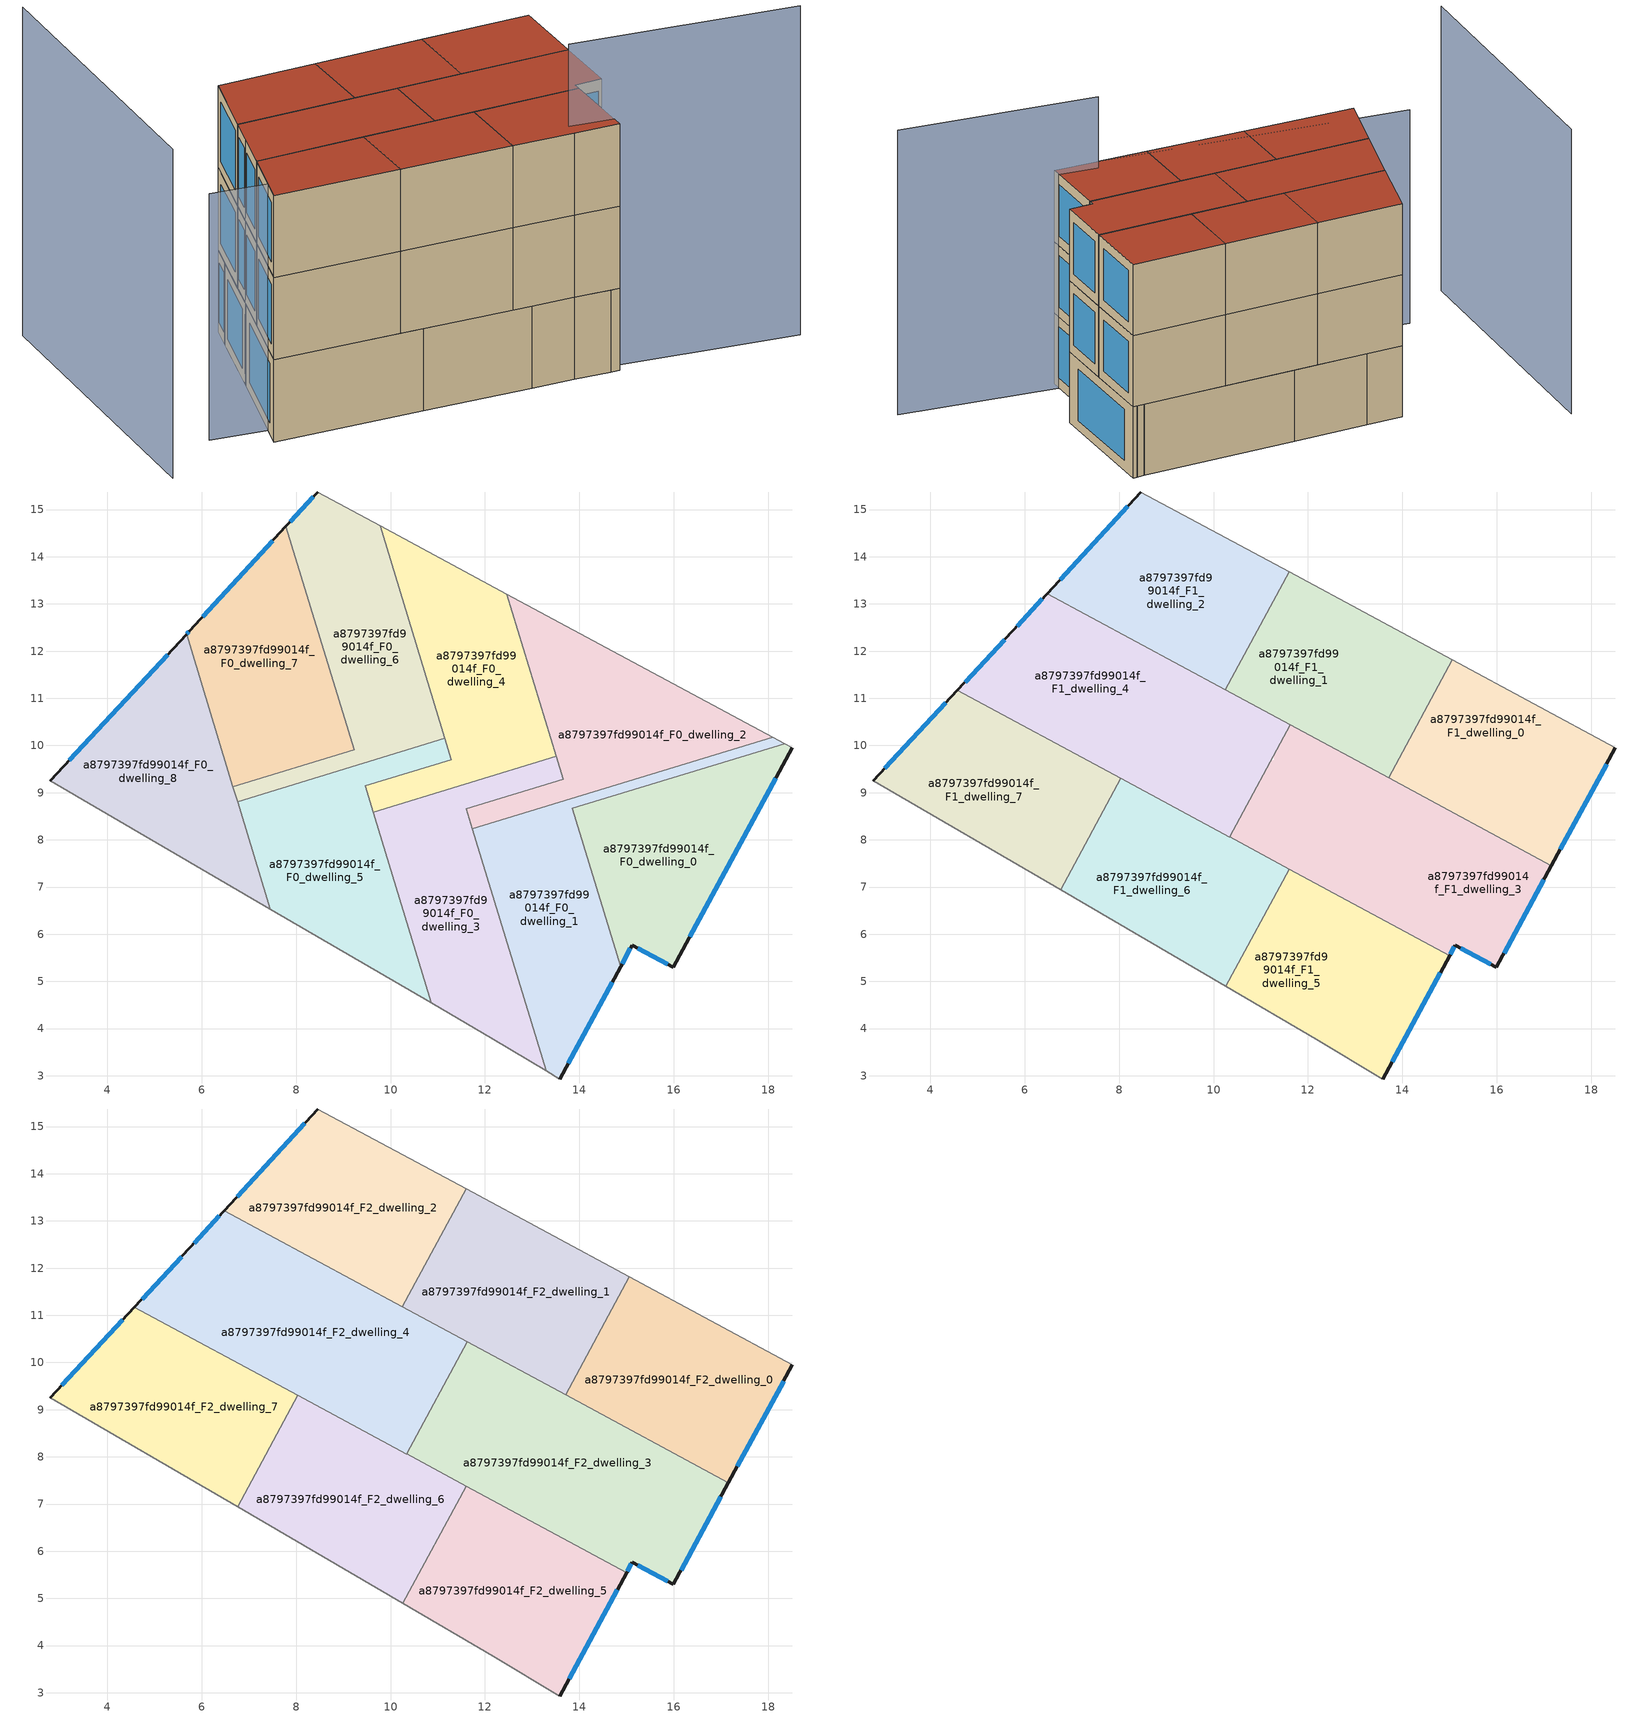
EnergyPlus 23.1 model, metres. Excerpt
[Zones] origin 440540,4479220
a8797397fd99014f_F0_dwelling_0
 floor ground (EU_floor_Construction): 18.52,9.95 16,5.3 15.12,5.76 14.88,5.31 13.85,8.67 18.35,10.04 z0
 wall outside (EU_wall_Construction): 14.88,5.31 15.12,5.76 16,5.3 18.52,9.95 z0:3
 wall to a8797397fd99014f_F0_dwelling_1 (EU_wall_Construction): 18.35,10.04 13.85,8.67 14.88,5.31 z0:3
 wall adiabatic (EU_wall_Construction): 18.52,9.95 18.35,10.04 z0:3
 window (EU_Window_Construction): 16.35,5.94 18.17,9.31 / 15.24,5.7 15.87,5.36 / 14.91,5.37 15.08,5.7 z0.42:2.58
a8797397fd99014f_F0_dwelling_1
 floor ground (EU_floor_Construction): 18.35,10.04 13.85,8.67 14.88,5.31 13.59,2.93 13.3,3.1 11.73,8.24 18.1,10.18 z0
 wall outside (EU_wall_Construction): 13.59,2.93 14.88,5.31 z0:3
 wall adiabatic (EU_wall_Construction): 13.3,3.1 13.59,2.93 / 18.35,10.04 18.1,10.18 z0:3
 wall to a8797397fd99014f_F0_dwelling_2 (EU_wall_Construction): 18.1,10.18 11.73,8.24 z0:3
 wall to a8797397fd99014f_F0_dwelling_3 (EU_wall_Construction): 11.73,8.24 13.3,3.1 z0:3
 window (EU_Window_Construction): 13.76,3.26 14.7,4.98 z0.42:2.58
a8797397fd99014f_F0_dwelling_2
 floor ground (EU_floor_Construction): 18.1,10.18 11.73,8.24 11.61,8.66 13.66,9.28 12.47,13.21 z0
 wall to a8797397fd99014f_F0_dwelling_3 (EU_wall_Construction): 13.52,9.77 13.66,9.28 11.61,8.66 11.73,8.24 z0:3
 wall adiabatic (EU_wall_Construction): 18.1,10.18 12.47,13.21 z0:3
 wall to a8797397fd99014f_F0_dwelling_4 (EU_wall_Construction): 12.47,13.21 13.51,9.77 z0:3
a8797397fd99014f_F0_dwelling_3
 floor ground (EU_floor_Construction): 13.52,9.77 13.66,9.28 11.61,8.66 13.3,3.1 12.18,3.78 10.86,4.54 9.63,8.59 z0
 wall adiabatic (EU_wall_Construction): 10.86,4.54 12.18,3.78 13.3,3.1 z0:3
 wall to a8797397fd99014f_F0_dwelling_4 (EU_wall_Construction): 13.52,9.77 9.63,8.59 z0:3
 wall to a8797397fd99014f_F0_dwelling_5 (EU_wall_Construction): 9.63,8.59 10.86,4.54 z0:3
a8797397fd99014f_F0_dwelling_4
 floor ground (EU_floor_Construction): 12.47,13.21 13.52,9.77 9.63,8.59 9.46,9.14 11.29,9.7 9.78,14.66 z0
 wall to a8797397fd99014f_F0_dwelling_5 (EU_wall_Construction): 11.15,10.15 11.29,9.7 9.46,9.14 9.63,8.59 z0:3
 wall adiabatic (EU_wall_Construction): 12.47,13.21 9.78,14.66 z0:3
 wall to a8797397fd99014f_F0_dwelling_6 (EU_wall_Construction): 9.78,14.66 11.15,10.15 z0:3
a8797397fd99014f_F0_dwelling_5
 floor ground (EU_floor_Construction): 11.15,10.15 11.29,9.7 9.46,9.14 10.86,4.54 7.45,6.53 6.76,8.81 z0
 wall adiabatic (EU_wall_Construction): 7.45,6.53 10.86,4.54 z0:3
 wall to a8797397fd99014f_F0_dwelling_6 (EU_wall_Construction): 11.15,10.15 6.76,8.81 z0:3
 wall to a8797397fd99014f_F0_dwelling_8 (EU_wall_Construction): 6.76,8.81 7.45,6.53 z0:3
a8797397fd99014f_F0_dwelling_6
 floor ground (EU_floor_Construction): 9.78,14.66 11.15,10.15 6.76,8.81 6.66,9.13 9.23,9.91 7.78,14.64 8.45,15.37 z0
 wall outside (EU_wall_Construction): 8.45,15.37 7.78,14.64 z0:3
 wall to a8797397fd99014f_F0_dwelling_7 (EU_wall_Construction): 7.78,14.64 9.23,9.91 6.66,9.13 z0:3
 wall adiabatic (EU_wall_Construction): 9.78,14.66 8.45,15.37 z0:3
 wall to a8797397fd99014f_F0_dwelling_8 (EU_wall_Construction): 6.66,9.13 6.76,8.81 z0:3
 window (EU_Window_Construction): 8.36,15.27 7.88,14.75 z0.42:2.58
a8797397fd99014f_F0_dwelling_7
 floor ground (EU_floor_Construction): 7.78,14.64 9.23,9.91 6.66,9.13 5.67,12.36 5.73,12.42 z0
 wall outside (EU_wall_Construction): 7.78,14.64 5.73,12.42 5.67,12.36 z0:3
 wall to a8797397fd99014f_F0_dwelling_8 (EU_wall_Construction): 5.67,12.36 6.66,9.13 z0:3
 window (EU_Window_Construction): 7.5,14.34 6.02,12.73 / 5.73,12.41 5.68,12.36 z0.42:2.58
a8797397fd99014f_F0_dwelling_8
 floor ground (EU_floor_Construction): 5.67,12.36 7.45,6.53 2.78,9.26 z0
 wall outside (EU_wall_Construction): 5.67,12.36 2.78,9.26 z0:3
 wall adiabatic (EU_wall_Construction): 2.78,9.26 7.45,6.53 z0:3
 window (EU_Window_Construction): 5.27,11.92 3.18,9.69 z0.42:2.58
a8797397fd99014f_F1_dwelling_0
 floor to a8797397fd99014f_F0_dwelling_2 (EU_floor_Construction): 18.1,10.18 14.27,9.01 13.71,9.31 15.06,11.81 z3
 floor to a8797397fd99014f_F0_dwelling_0 (EU_floor_Construction): 18.52,9.95 17.16,7.45 14.52,8.87 18.35,10.04 z3
 floor to a8797397fd99014f_F0_dwelling_1 (EU_floor_Construction): 18.35,10.04 14.52,8.87 14.27,9.01 18.1,10.18 z3
 wall outside (EU_wall_Construction): 17.16,7.45 18.52,9.95 z3:6
 wall to a8797397fd99014f_F1_dwelling_1 (EU_wall_Construction): 15.06,11.81 13.71,9.31 z3:6
 wall adiabatic (EU_wall_Construction): 18.52,9.95 15.06,11.81 z3:6
 wall to a8797397fd99014f_F1_dwelling_3 (EU_wall_Construction): 13.71,9.31 17.16,7.45 z3:6
 window (EU_Window_Construction): 17.35,7.8 18.33,9.6 z3.42:5.58
a8797397fd99014f_F1_dwelling_1
 floor to a8797397fd99014f_F0_dwelling_4 (EU_floor_Construction): 12.47,13.21 13.52,9.77 13.09,9.64 10.95,10.8 10.63,11.87 11.6,13.68 z3
 floor to a8797397fd99014f_F0_dwelling_6 (EU_floor_Construction): 10.63,11.87 10.95,10.8 10.25,11.18 z3
 floor to a8797397fd99014f_F0_dwelling_2 (EU_floor_Construction): 15.06,11.81 13.71,9.31 13.65,9.35 12.47,13.21 z3
 floor to a8797397fd99014f_F0_dwelling_3 (EU_floor_Construction): 13.52,9.77 13.65,9.35 13.09,9.64 z3
 wall to a8797397fd99014f_F1_dwelling_2 (EU_wall_Construction): 11.6,13.68 10.25,11.18 z3:6
 wall adiabatic (EU_wall_Construction): 15.06,11.81 11.6,13.68 z3:6
 wall to a8797397fd99014f_F1_dwelling_4 (EU_wall_Construction): 10.25,11.18 11.62,10.44 z3:6
 wall to a8797397fd99014f_F1_dwelling_3 (EU_wall_Construction): 11.62,10.44 13.71,9.31 z3:6
a8797397fd99014f_F1_dwelling_2
 floor to a8797397fd99014f_F0_dwelling_6 (EU_floor_Construction): 9.78,14.66 10.63,11.87 10.25,11.18 8.56,12.09 7.78,14.64 8.45,15.37 z3
 floor to a8797397fd99014f_F0_dwelling_4 (EU_floor_Construction): 11.6,13.68 10.63,11.87 9.78,14.66 z3
 floor to a8797397fd99014f_F0_dwelling_7 (EU_floor_Construction): 7.78,14.64 8.56,12.09 6.47,13.22 z3
 wall outside (EU_wall_Construction): 8.45,15.37 6.47,13.22 z3:6
 wall adiabatic (EU_wall_Construction): 11.6,13.68 8.45,15.37 z3:6
 wall to a8797397fd99014f_F1_dwelling_4 (EU_wall_Construction): 6.47,13.22 10.25,11.18 z3:6
 window (EU_Window_Construction): 8.18,15.07 6.75,13.52 z3.42:5.58
a8797397fd99014f_F1_dwelling_3
 floor to a8797397fd99014f_F0_dwelling_0 (EU_floor_Construction): 17.16,7.45 16,5.3 15.12,5.76 15,5.54 14.77,5.67 13.85,8.67 14.52,8.87 z3
 floor to a8797397fd99014f_F0_dwelling_1 (EU_floor_Construction): 14.52,8.87 13.85,8.67 14.77,5.67 12.07,7.12 11.73,8.24 14.27,9.01 z3
 floor to a8797397fd99014f_F0_dwelling_3 (EU_floor_Construction): 13.65,9.35 13.66,9.28 11.61,8.66 12.07,7.12 10.34,8.06 10.82,8.95 13.09,9.64 z3
 floor to a8797397fd99014f_F0_dwelling_4 (EU_floor_Construction): 13.09,9.64 10.82,8.95 11.21,9.68 11.29,9.7 11.26,9.78 11.62,10.44 z3
 floor to a8797397fd99014f_F0_dwelling_2 (EU_floor_Construction): 14.27,9.01 11.73,8.24 11.61,8.66 13.66,9.28 13.65,9.35 z3
 wall outside (EU_wall_Construction): 15,5.54 15.12,5.76 16,5.3 17.16,7.45 z3:6
 wall to a8797397fd99014f_F1_dwelling_4 (EU_wall_Construction): 11.62,10.44 10.34,8.06 z3:6
 wall to a8797397fd99014f_F1_dwelling_5 (EU_wall_Construction): 11.6,7.38 15,5.54 z3:6
 wall to a8797397fd99014f_F1_dwelling_6 (EU_wall_Construction): 10.34,8.06 11.6,7.38 z3:6
 window (EU_Window_Construction): 15.02,5.57 15.1,5.73 / 16.16,5.6 17,7.15 / 15.24,5.7 15.87,5.36 z3.42:5.58
a8797397fd99014f_F1_dwelling_4
 floor to a8797397fd99014f_F0_dwelling_7 (EU_floor_Construction): 8.56,12.09 9.23,9.91 7.75,9.46 6.32,10.23 5.68,12.35 5.73,12.42 6.47,13.22 z3
 floor to a8797397fd99014f_F0_dwelling_6 (EU_floor_Construction): 10.95,10.8 11.15,10.15 8.16,9.24 7.75,9.46 9.23,9.91 8.56,12.09 z3
 floor to a8797397fd99014f_F0_dwelling_8 (EU_floor_Construction): 5.68,12.35 6.32,10.23 4.57,11.17 z3
 floor to a8797397fd99014f_F0_dwelling_5 (EU_floor_Construction): 11.15,10.15 11.26,9.78 11.21,9.68 9.46,9.14 9.68,8.41 8.16,9.24 z3
 floor to a8797397fd99014f_F0_dwelling_3 (EU_floor_Construction): 10.82,8.95 10.34,8.06 9.68,8.41 9.63,8.59 z3
 floor to a8797397fd99014f_F0_dwelling_4 (EU_floor_Construction): 11.62,10.44 11.26,9.78 10.95,10.8 z3; 11.21,9.68 10.82,8.95 9.63,8.59 9.46,9.14 z3
 wall outside (EU_wall_Construction): 6.47,13.22 5.73,12.42 4.57,11.17 z3:6
 wall to a8797397fd99014f_F1_dwelling_7 (EU_wall_Construction): 4.57,11.17 8.03,9.3 z3:6
 wall to a8797397fd99014f_F1_dwelling_6 (EU_wall_Construction): 8.03,9.3 10.34,8.06 z3:6
 window (EU_Window_Construction): 5.57,12.25 4.73,11.34 / 6.37,13.11 5.84,12.53 z3.42:5.58
a8797397fd99014f_F1_dwelling_5
 floor to a8797397fd99014f_F0_dwelling_1 (EU_floor_Construction): 14.77,5.67 14.88,5.31 13.59,2.93 13.3,3.1 12.07,7.12 z3
 floor to a8797397fd99014f_F0_dwelling_0 (EU_floor_Construction): 15,5.54 14.88,5.31 14.77,5.67 z3
 floor to a8797397fd99014f_F0_dwelling_3 (EU_floor_Construction): 12.07,7.12 13.3,3.1 12.18,3.78 10.86,4.54 10.58,5.48 11.6,7.38 z3
 floor to a8797397fd99014f_F0_dwelling_5 (EU_floor_Construction): 10.58,5.48 10.86,4.54 10.26,4.89 z3
 wall outside (EU_wall_Construction): 13.59,2.93 15,5.54 z3:6
 wall adiabatic (EU_wall_Construction): 10.26,4.89 12.18,3.78 13.59,2.93 z3:6
 wall to a8797397fd99014f_F1_dwelling_6 (EU_wall_Construction): 11.6,7.38 10.26,4.89 z3:6
 window (EU_Window_Construction): 13.78,3.29 14.8,5.18 z3.42:5.58
a8797397fd99014f_F1_dwelling_6
 floor to a8797397fd99014f_F0_dwelling_3 (EU_floor_Construction): 11.6,7.38 10.58,5.48 9.68,8.41 z3
 floor to a8797397fd99014f_F0_dwelling_5 (EU_floor_Construction): 9.68,8.41 10.58,5.48 10.26,4.89 7.45,6.53 7.12,7.61 7.97,9.18 8.16,9.24 z3
 floor to a8797397fd99014f_F0_dwelling_8 (EU_floor_Construction): 7.12,7.61 7.45,6.53 6.76,6.94 z3
 floor to a8797397fd99014f_F0_dwelling_6 (EU_floor_Construction): 8.16,9.24 7.97,9.18 8.03,9.3 z3
 wall adiabatic (EU_wall_Construction): 6.76,6.94 10.26,4.89 z3:6
 wall to a8797397fd99014f_F1_dwelling_7 (EU_wall_Construction): 8.03,9.3 6.76,6.94 z3:6
a8797397fd99014f_F1_dwelling_7
 floor to a8797397fd99014f_F0_dwelling_5 (EU_floor_Construction): 7.97,9.18 7.12,7.61 6.76,8.81 z3
 floor to a8797397fd99014f_F0_dwelling_8 (EU_floor_Construction): 6.32,10.23 7.12,7.61 6.76,6.94 2.78,9.26 4.57,11.17 z3
 floor to a8797397fd99014f_F0_dwelling_7 (EU_floor_Construction): 7.75,9.46 6.66,9.13 6.32,10.23 z3
 floor to a8797397fd99014f_F0_dwelling_6 (EU_floor_Construction): 8.03,9.3 7.97,9.18 6.76,8.81 6.69,9.02 6.66,9.13 7.75,9.46 z3
 wall outside (EU_wall_Construction): 4.57,11.17 2.78,9.26 z3:6
 wall adiabatic (EU_wall_Construction): 2.78,9.26 6.76,6.94 z3:6
 window (EU_Window_Construction): 4.32,10.91 3.03,9.52 z3.42:5.58
a8797397fd99014f_F2_dwelling_0
 floor to a8797397fd99014f_F1_dwelling_0 (EU_floor_Construction): 18.52,9.95 17.16,7.45 13.71,9.31 15.06,11.81 z6
 wall outside (EU_wall_Construction): 17.16,7.45 18.52,9.95 z6:9
 wall to a8797397fd99014f_F2_dwelling_1 (EU_wall_Construction): 15.06,11.81 13.71,9.31 z6:9
 wall adiabatic (EU_wall_Construction): 18.52,9.95 15.06,11.81 z6:9
 wall to a8797397fd99014f_F2_dwelling_3 (EU_wall_Construction): 13.71,9.31 17.16,7.45 z6:9
 window (EU_Window_Construction): 17.35,7.8 18.33,9.6 z6.42:8.58
 roof outside (EU_roof_Construction): 17.16,7.45 18.52,9.95 15.06,11.81 13.71,9.31 z9
a8797397fd99014f_F2_dwelling_1
 floor to a8797397fd99014f_F1_dwelling_1 (EU_floor_Construction): 15.06,11.81 13.71,9.31 10.25,11.18 11.6,13.68 z6
 wall to a8797397fd99014f_F2_dwelling_2 (EU_wall_Construction): 11.6,13.68 10.25,11.18 z6:9
 wall adiabatic (EU_wall_Construction): 15.06,11.81 11.6,13.68 z6:9
 wall to a8797397fd99014f_F2_dwelling_4 (EU_wall_Construction): 10.25,11.18 11.62,10.44 z6:9
 wall to a8797397fd99014f_F2_dwelling_3 (EU_wall_Construction): 11.62,10.44 13.71,9.31 z6:9
 roof outside (EU_roof_Construction): 13.71,9.31 15.06,11.81 11.6,13.68 10.25,11.18 z9
a8797397fd99014f_F2_dwelling_2
 floor to a8797397fd99014f_F1_dwelling_2 (EU_floor_Construction): 11.6,13.68 10.25,11.18 6.47,13.22 8.45,15.37 z6
 wall outside (EU_wall_Construction): 8.45,15.37 6.47,13.22 z6:9
 wall adiabatic (EU_wall_Construction): 11.6,13.68 8.45,15.37 z6:9
 wall to a8797397fd99014f_F2_dwelling_4 (EU_wall_Construction): 6.47,13.22 10.25,11.18 z6:9
 window (EU_Window_Construction): 8.18,15.07 6.75,13.52 z6.42:8.58
 roof outside (EU_roof_Construction): 10.25,11.18 11.6,13.68 8.45,15.37 6.47,13.22 z9
a8797397fd99014f_F2_dwelling_3
 floor to a8797397fd99014f_F1_dwelling_3 (EU_floor_Construction): 17.16,7.45 16,5.3 15.12,5.76 15,5.54 10.34,8.06 11.62,10.44 z6
 wall outside (EU_wall_Construction): 15,5.54 15.12,5.76 16,5.3 17.16,7.45 z6:9
 wall to a8797397fd99014f_F2_dwelling_4 (EU_wall_Construction): 11.62,10.44 10.34,8.06 z6:9
 wall to a8797397fd99014f_F2_dwelling_5 (EU_wall_Construction): 11.6,7.38 15,5.54 z6:9
 wall to a8797397fd99014f_F2_dwelling_6 (EU_wall_Construction): 10.34,8.06 11.6,7.38 z6:9
 window (EU_Window_Construction): 15.02,5.57 15.1,5.73 / 16.16,5.6 17,7.15 / 15.24,5.7 15.87,5.36 z6.42:8.58
 roof outside (EU_roof_Construction): 16,5.3 17.16,7.45 11.62,10.44 10.34,8.06 15,5.54 15.12,5.76 z9
a8797397fd99014f_F2_dwelling_4
 floor to a8797397fd99014f_F1_dwelling_4 (EU_floor_Construction): 11.62,10.44 10.34,8.06 4.57,11.17 5.73,12.42 6.47,13.22 z6
 wall outside (EU_wall_Construction): 6.47,13.22 5.73,12.42 4.57,11.17 z6:9
 wall to a8797397fd99014f_F2_dwelling_7 (EU_wall_Construction): 4.57,11.17 8.03,9.3 z6:9
 wall to a8797397fd99014f_F2_dwelling_6 (EU_wall_Construction): 8.03,9.3 10.34,8.06 z6:9
 window (EU_Window_Construction): 5.57,12.25 4.73,11.34 / 6.37,13.11 5.84,12.53 z6.42:8.58
 roof outside (EU_roof_Construction): 10.34,8.06 11.62,10.44 6.47,13.22 5.73,12.42 4.57,11.17 z9
a8797397fd99014f_F2_dwelling_5
 floor to a8797397fd99014f_F1_dwelling_5 (EU_floor_Construction): 15,5.54 13.59,2.93 12.18,3.78 10.26,4.89 11.6,7.38 z6
 wall outside (EU_wall_Construction): 13.59,2.93 15,5.54 z6:9
 wall adiabatic (EU_wall_Construction): 10.26,4.89 12.18,3.78 13.59,2.93 z6:9
 wall to a8797397fd99014f_F2_dwelling_6 (EU_wall_Construction): 11.6,7.38 10.26,4.89 z6:9
 window (EU_Window_Construction): 13.78,3.29 14.8,5.18 z6.42:8.58
 roof outside (EU_roof_Construction): 13.59,2.93 15,5.54 11.6,7.38 10.26,4.89 12.18,3.78 z9
a8797397fd99014f_F2_dwelling_6
 floor to a8797397fd99014f_F1_dwelling_6 (EU_floor_Construction): 11.6,7.38 10.26,4.89 6.76,6.94 8.03,9.3 z6
 wall adiabatic (EU_wall_Construction): 6.76,6.94 10.26,4.89 z6:9
 wall to a8797397fd99014f_F2_dwelling_7 (EU_wall_Construction): 8.03,9.3 6.76,6.94 z6:9
 roof outside (EU_roof_Construction): 10.26,4.89 11.6,7.38 8.03,9.3 6.76,6.94 z9
a8797397fd99014f_F2_dwelling_7
 floor to a8797397fd99014f_F1_dwelling_7 (EU_floor_Construction): 8.03,9.3 6.76,6.94 2.78,9.26 4.57,11.17 z6
 wall outside (EU_wall_Construction): 4.57,11.17 2.78,9.26 z6:9
 wall adiabatic (EU_wall_Construction): 2.78,9.26 6.76,6.94 z6:9
 window (EU_Window_Construction): 4.32,10.91 3.03,9.52 z6.42:8.58
 roof outside (EU_roof_Construction): 6.76,6.94 8.03,9.3 4.57,11.17 2.78,9.26 z9
shading: 12.47,4.19 19.11,-0.43 / 4.61,20.49 -1.29,10.47 z0:12; 1.7,11.07 12.18,3.78 z0:9
[Building]
EU S2 Campaign: North Axis=0; Terrain=City; Solar Distribution=FullExterior
[Site:Location]
Madrid: Latitude=40.5; Longitude=-3.5; Time Zone=1; Elevation=609
[SizingPeriod:WeatherFileDays]
AnnualSizingPeriod: Begin Month=1; Begin Day of Month=1; End Month=12; End Day of Month=31; Day of Week for Start Day=Monday; Use Weather File Daylight Saving Period=No; Use Weather File Rain and Snow Indicators=No
[MATERIAL]
EU_InternalMass_Material: Roughness=MediumRough; Thickness=0.1; Conductivity=1; Density=1800; Specific Heat=900; Thermal Absorptance=0.9; Solar Absorptance=0.7; Visible Absorptance=0.7
[MATERIAL:NOMASS] Roughness=MediumRough; Thermal Absorptance=0.9; Solar Absorptance=0.7; Visible Absorptance=0.7
Name | Thermal Resistance
EU_wall_NoMass | 1.60022
EU_roof_NoMass | 1.57597
EU_floor_NoMass | 0.470652
[WINDOWMATERIAL:SIMPLEGLAZINGSYSTEM]
EU_Window_SimpleGlazing: UFactor=3.28802; Solar Heat Gain Coefficient=0.85; Visible Transmittance=0.85
[CONSTRUCTION]
EU_wall_Construction: EU_wall_NoMass
EU_roof_Construction: EU_roof_NoMass
EU_floor_Construction: EU_floor_NoMass
EU_InternalMass_Construction: EU_InternalMass_Material
EU_Window_Construction: EU_Window_SimpleGlazing
[ZONE] Type=1; Multiplier=1; Ceiling Height=autocalculate; Floor Area=autocalculate; Part of Total Floor Area=Yes
Name | Volume
a8797397fd99014f_F0_dwelling_0 | 33.4991
a8797397fd99014f_F1_dwelling_0; a8797397fd99014f_F2_dwelling_0 | 33.5046
a8797397fd99014f_F0_dwelling_1 | 33.5017
a8797397fd99014f_F1_dwelling_1; a8797397fd99014f_F2_dwelling_1 | 33.5061
a8797397fd99014f_F0_dwelling_2 | 33.5112
a8797397fd99014f_F1_dwelling_2; a8797397fd99014f_F2_dwelling_2 | 33.509
a8797397fd99014f_F0_dwelling_3 | 33.5127
a8797397fd99014f_F1_dwelling_3; a8797397fd99014f_F2_dwelling_3 | 50.2599
a8797397fd99014f_F0_dwelling_4 | 33.5131
a8797397fd99014f_F1_dwelling_4; a8797397fd99014f_F2_dwelling_4 | 50.2584
a8797397fd99014f_F0_dwelling_5 | 33.5098
a8797397fd99014f_F1_dwelling_5; a8797397fd99014f_F2_dwelling_5 | 33.5123
a8797397fd99014f_F0_dwelling_6 | 33.4999
a8797397fd99014f_F1_dwelling_6; a8797397fd99014f_F2_dwelling_6 | 33.5043
a8797397fd99014f_F0_dwelling_7 | 33.505
a8797397fd99014f_F1_dwelling_7; a8797397fd99014f_F2_dwelling_7 | 33.5116
a8797397fd99014f_F0_dwelling_8 | 33.5072
[INTERNALMASS] Construction=EU_InternalMass_Construction
Name | Zone or ZoneList | Surface Area
a8797397fd99014f_F0_dwelling_0_EU_InternalMass | a8797397fd99014f_F0_dwelling_0 | 11.1657
a8797397fd99014f_F0_dwelling_1_EU_InternalMass | a8797397fd99014f_F0_dwelling_1 | 11.1668
a8797397fd99014f_F0_dwelling_2_EU_InternalMass | a8797397fd99014f_F0_dwelling_2 | 11.1702
a8797397fd99014f_F0_dwelling_3_EU_InternalMass | a8797397fd99014f_F0_dwelling_3 | 11.171
a8797397fd99014f_F0_dwelling_4_EU_InternalMass | a8797397fd99014f_F0_dwelling_4 | 11.171
a8797397fd99014f_F0_dwelling_5_EU_InternalMass | a8797397fd99014f_F0_dwelling_5 | 11.1703
a8797397fd99014f_F0_dwelling_6_EU_InternalMass | a8797397fd99014f_F0_dwelling_6 | 11.1668
a8797397fd99014f_F0_dwelling_7_EU_InternalMass | a8797397fd99014f_F0_dwelling_7 | 11.1684
a8797397fd99014f_F0_dwelling_8_EU_InternalMass | a8797397fd99014f_F0_dwelling_8 | 11.169
a8797397fd99014f_F1_dwelling_0_EU_InternalMass | a8797397fd99014f_F1_dwelling_0 | 11.1683
a8797397fd99014f_F1_dwelling_1_EU_InternalMass | a8797397fd99014f_F1_dwelling_1 | 11.1687
a8797397fd99014f_F1_dwelling_2_EU_InternalMass | a8797397fd99014f_F1_dwelling_2 | 11.1697
a8797397fd99014f_F1_dwelling_3_EU_InternalMass | a8797397fd99014f_F1_dwelling_3 | 16.7533
a8797397fd99014f_F1_dwelling_4_EU_InternalMass | a8797397fd99014f_F1_dwelling_4 | 16.7528
a8797397fd99014f_F1_dwelling_5_EU_InternalMass | a8797397fd99014f_F1_dwelling_5 | 11.1706
a8797397fd99014f_F1_dwelling_6_EU_InternalMass | a8797397fd99014f_F1_dwelling_6 | 11.1681
a8797397fd99014f_F1_dwelling_7_EU_InternalMass | a8797397fd99014f_F1_dwelling_7 | 11.1704
a8797397fd99014f_F2_dwelling_0_EU_InternalMass | a8797397fd99014f_F2_dwelling_0 | 11.1683
a8797397fd99014f_F2_dwelling_1_EU_InternalMass | a8797397fd99014f_F2_dwelling_1 | 11.1687
a8797397fd99014f_F2_dwelling_2_EU_InternalMass | a8797397fd99014f_F2_dwelling_2 | 11.1697
a8797397fd99014f_F2_dwelling_3_EU_InternalMass | a8797397fd99014f_F2_dwelling_3 | 16.7533
a8797397fd99014f_F2_dwelling_4_EU_InternalMass | a8797397fd99014f_F2_dwelling_4 | 16.7528
a8797397fd99014f_F2_dwelling_5_EU_InternalMass | a8797397fd99014f_F2_dwelling_5 | 11.1706
a8797397fd99014f_F2_dwelling_6_EU_InternalMass | a8797397fd99014f_F2_dwelling_6 | 11.1681
a8797397fd99014f_F2_dwelling_7_EU_InternalMass | a8797397fd99014f_F2_dwelling_7 | 11.1704
[OTHEREQUIPMENT] Fuel Type=Electricity; Design Level Calculation Method=Watts/Area; Power per Zone Floor Area=1; Fraction Latent=0; Fraction Radiant=0; Fraction Lost=0; Carbon Dioxide Generation Rate=0; EndUse Subcategory=EU_Step8_InternalGains
Name | Zone or ZoneList or Space or SpaceList | Schedule
EU_Step8_InternalGain_a8797397fd99014f_F0_dwelling_0_f000 | a8797397fd99014f_F0_dwelling_0 | EU_Step8_GainSchedule_a8797397fd99014f_F0_dwelling_0_f000
EU_Step8_InternalGain_a8797397fd99014f_F0_dwelling_1_f000 | a8797397fd99014f_F0_dwelling_1 | EU_Step8_GainSchedule_a8797397fd99014f_F0_dwelling_1_f000
EU_Step8_InternalGain_a8797397fd99014f_F0_dwelling_2_f000 | a8797397fd99014f_F0_dwelling_2 | EU_Step8_GainSchedule_a8797397fd99014f_F0_dwelling_2_f000
EU_Step8_InternalGain_a8797397fd99014f_F0_dwelling_3_f000 | a8797397fd99014f_F0_dwelling_3 | EU_Step8_GainSchedule_a8797397fd99014f_F0_dwelling_3_f000
EU_Step8_InternalGain_a8797397fd99014f_F0_dwelling_4_f000 | a8797397fd99014f_F0_dwelling_4 | EU_Step8_GainSchedule_a8797397fd99014f_F0_dwelling_4_f000
EU_Step8_InternalGain_a8797397fd99014f_F0_dwelling_5_f000 | a8797397fd99014f_F0_dwelling_5 | EU_Step8_GainSchedule_a8797397fd99014f_F0_dwelling_5_f000
EU_Step8_InternalGain_a8797397fd99014f_F0_dwelling_6_f000 | a8797397fd99014f_F0_dwelling_6 | EU_Step8_GainSchedule_a8797397fd99014f_F0_dwelling_6_f000
EU_Step8_InternalGain_a8797397fd99014f_F0_dwelling_7_f000 | a8797397fd99014f_F0_dwelling_7 | EU_Step8_GainSchedule_a8797397fd99014f_F0_dwelling_7_f000
EU_Step8_InternalGain_a8797397fd99014f_F0_dwelling_8_f000 | a8797397fd99014f_F0_dwelling_8 | EU_Step8_GainSchedule_a8797397fd99014f_F0_dwelling_8_f000
EU_Step8_InternalGain_a8797397fd99014f_F1_dwelling_0_f000 | a8797397fd99014f_F1_dwelling_0 | EU_Step8_GainSchedule_a8797397fd99014f_F1_dwelling_0_f000
EU_Step8_InternalGain_a8797397fd99014f_F1_dwelling_1_f000 | a8797397fd99014f_F1_dwelling_1 | EU_Step8_GainSchedule_a8797397fd99014f_F1_dwelling_1_f000
EU_Step8_InternalGain_a8797397fd99014f_F1_dwelling_2_f000 | a8797397fd99014f_F1_dwelling_2 | EU_Step8_GainSchedule_a8797397fd99014f_F1_dwelling_2_f000
EU_Step8_InternalGain_a8797397fd99014f_F1_dwelling_3_f000 | a8797397fd99014f_F1_dwelling_3 | EU_Step8_GainSchedule_a8797397fd99014f_F1_dwelling_3_f000
EU_Step8_InternalGain_a8797397fd99014f_F1_dwelling_4_f000 | a8797397fd99014f_F1_dwelling_4 | EU_Step8_GainSchedule_a8797397fd99014f_F1_dwelling_4_f000
EU_Step8_InternalGain_a8797397fd99014f_F1_dwelling_5_f000 | a8797397fd99014f_F1_dwelling_5 | EU_Step8_GainSchedule_a8797397fd99014f_F1_dwelling_5_f000
EU_Step8_InternalGain_a8797397fd99014f_F1_dwelling_6_f000 | a8797397fd99014f_F1_dwelling_6 | EU_Step8_GainSchedule_a8797397fd99014f_F1_dwelling_6_f000
EU_Step8_InternalGain_a8797397fd99014f_F1_dwelling_7_f000 | a8797397fd99014f_F1_dwelling_7 | EU_Step8_GainSchedule_a8797397fd99014f_F1_dwelling_7_f000
EU_Step8_InternalGain_a8797397fd99014f_F2_dwelling_0_f000 | a8797397fd99014f_F2_dwelling_0 | EU_Step8_GainSchedule_a8797397fd99014f_F2_dwelling_0_f000
EU_Step8_InternalGain_a8797397fd99014f_F2_dwelling_1_f000 | a8797397fd99014f_F2_dwelling_1 | EU_Step8_GainSchedule_a8797397fd99014f_F2_dwelling_1_f000
EU_Step8_InternalGain_a8797397fd99014f_F2_dwelling_2_f000 | a8797397fd99014f_F2_dwelling_2 | EU_Step8_GainSchedule_a8797397fd99014f_F2_dwelling_2_f000
EU_Step8_InternalGain_a8797397fd99014f_F2_dwelling_3_f000 | a8797397fd99014f_F2_dwelling_3 | EU_Step8_GainSchedule_a8797397fd99014f_F2_dwelling_3_f000
EU_Step8_InternalGain_a8797397fd99014f_F2_dwelling_4_f000 | a8797397fd99014f_F2_dwelling_4 | EU_Step8_GainSchedule_a8797397fd99014f_F2_dwelling_4_f000
EU_Step8_InternalGain_a8797397fd99014f_F2_dwelling_5_f000 | a8797397fd99014f_F2_dwelling_5 | EU_Step8_GainSchedule_a8797397fd99014f_F2_dwelling_5_f000
EU_Step8_InternalGain_a8797397fd99014f_F2_dwelling_6_f000 | a8797397fd99014f_F2_dwelling_6 | EU_Step8_GainSchedule_a8797397fd99014f_F2_dwelling_6_f000
EU_Step8_InternalGain_a8797397fd99014f_F2_dwelling_7_f000 | a8797397fd99014f_F2_dwelling_7 | EU_Step8_GainSchedule_a8797397fd99014f_F2_dwelling_7_f000
[ZONEVENTILATION:DESIGNFLOWRATE] Schedule=EU_AlwaysOn; Design Flow Rate Calculation Method=AirChanges/Hour; Air Changes per Hour=0.480704; Ventilation Type=Natural; Fan Pressure Rise=0; Fan Total Efficiency=1; Constant Term Coefficient=1; Temperature Term Coefficient=0; Velocity Term Coefficient=0; Velocity Squared Term Coefficient=0; Minimum Indoor Temperature=-100; Maximum Indoor Temperature=100; Delta Temperature=-100; Minimum Outdoor Temperature=-100; Maximum Outdoor Temperature=100; Maximum Wind Speed=40
Name | Zone or ZoneList or Space or SpaceList
EU_ConstantAir_a8797397fd99014f_F0_dwelling_0 | a8797397fd99014f_F0_dwelling_0
EU_ConstantAir_a8797397fd99014f_F0_dwelling_1 | a8797397fd99014f_F0_dwelling_1
EU_ConstantAir_a8797397fd99014f_F0_dwelling_2 | a8797397fd99014f_F0_dwelling_2
EU_ConstantAir_a8797397fd99014f_F0_dwelling_3 | a8797397fd99014f_F0_dwelling_3
EU_ConstantAir_a8797397fd99014f_F0_dwelling_4 | a8797397fd99014f_F0_dwelling_4
EU_ConstantAir_a8797397fd99014f_F0_dwelling_5 | a8797397fd99014f_F0_dwelling_5
EU_ConstantAir_a8797397fd99014f_F0_dwelling_6 | a8797397fd99014f_F0_dwelling_6
EU_ConstantAir_a8797397fd99014f_F0_dwelling_7 | a8797397fd99014f_F0_dwelling_7
EU_ConstantAir_a8797397fd99014f_F0_dwelling_8 | a8797397fd99014f_F0_dwelling_8
EU_ConstantAir_a8797397fd99014f_F1_dwelling_0 | a8797397fd99014f_F1_dwelling_0
EU_ConstantAir_a8797397fd99014f_F1_dwelling_1 | a8797397fd99014f_F1_dwelling_1
EU_ConstantAir_a8797397fd99014f_F1_dwelling_2 | a8797397fd99014f_F1_dwelling_2
EU_ConstantAir_a8797397fd99014f_F1_dwelling_3 | a8797397fd99014f_F1_dwelling_3
EU_ConstantAir_a8797397fd99014f_F1_dwelling_4 | a8797397fd99014f_F1_dwelling_4
EU_ConstantAir_a8797397fd99014f_F1_dwelling_5 | a8797397fd99014f_F1_dwelling_5
EU_ConstantAir_a8797397fd99014f_F1_dwelling_6 | a8797397fd99014f_F1_dwelling_6
EU_ConstantAir_a8797397fd99014f_F1_dwelling_7 | a8797397fd99014f_F1_dwelling_7
EU_ConstantAir_a8797397fd99014f_F2_dwelling_0 | a8797397fd99014f_F2_dwelling_0
EU_ConstantAir_a8797397fd99014f_F2_dwelling_1 | a8797397fd99014f_F2_dwelling_1
EU_ConstantAir_a8797397fd99014f_F2_dwelling_2 | a8797397fd99014f_F2_dwelling_2
EU_ConstantAir_a8797397fd99014f_F2_dwelling_3 | a8797397fd99014f_F2_dwelling_3
EU_ConstantAir_a8797397fd99014f_F2_dwelling_4 | a8797397fd99014f_F2_dwelling_4
EU_ConstantAir_a8797397fd99014f_F2_dwelling_5 | a8797397fd99014f_F2_dwelling_5
EU_ConstantAir_a8797397fd99014f_F2_dwelling_6 | a8797397fd99014f_F2_dwelling_6
EU_ConstantAir_a8797397fd99014f_F2_dwelling_7 | a8797397fd99014f_F2_dwelling_7
[HVACTEMPLATE:THERMOSTAT] Constant Heating Setpoint=20; Constant Cooling Setpoint=50
EU_HeatOnly_a8797397fd99014f_F0_dwelling_0; EU_HeatOnly_a8797397fd99014f_F0_dwelling_1; EU_HeatOnly_a8797397fd99014f_F0_dwelling_2; EU_HeatOnly_a8797397fd99014f_F0_dwelling_3; EU_HeatOnly_a8797397fd99014f_F0_dwelling_4; EU_HeatOnly_a8797397fd99014f_F0_dwelling_5; EU_HeatOnly_a8797397fd99014f_F0_dwelling_6; EU_HeatOnly_a8797397fd99014f_F0_dwelling_7; EU_HeatOnly_a8797397fd99014f_F0_dwelling_8; EU_HeatOnly_a8797397fd99014f_F1_dwelling_0; EU_HeatOnly_a8797397fd99014f_F1_dwelling_1; EU_HeatOnly_a8797397fd99014f_F1_dwelling_2; EU_HeatOnly_a8797397fd99014f_F1_dwelling_3; EU_HeatOnly_a8797397fd99014f_F1_dwelling_4; EU_HeatOnly_a8797397fd99014f_F1_dwelling_5; EU_HeatOnly_a8797397fd99014f_F1_dwelling_6; EU_HeatOnly_a8797397fd99014f_F1_dwelling_7; EU_HeatOnly_a8797397fd99014f_F2_dwelling_0; EU_HeatOnly_a8797397fd99014f_F2_dwelling_1; EU_HeatOnly_a8797397fd99014f_F2_dwelling_2; EU_HeatOnly_a8797397fd99014f_F2_dwelling_3; EU_HeatOnly_a8797397fd99014f_F2_dwelling_4; EU_HeatOnly_a8797397fd99014f_F2_dwelling_5; EU_HeatOnly_a8797397fd99014f_F2_dwelling_6; EU_HeatOnly_a8797397fd99014f_F2_dwelling_7
[HVACTEMPLATE:ZONE:IDEALLOADSAIRSYSTEM] System Availability Schedule=EU_AlwaysOn; Maximum Heating Supply Air Temperature=50; Minimum Cooling Supply Air Temperature=13; Maximum Heating Supply Air Humidity Ratio=0.0156; Minimum Cooling Supply Air Humidity Ratio=0.0077; Heating Limit=NoLimit; Cooling Limit=NoLimit; Heating Availability Schedule=EU_AlwaysOn; Cooling Availability Schedule=EU_CoolingOff; Dehumidification Control Type=ConstantSensibleHeatRatio; Cooling Sensible Heat Ratio=0.7; Dehumidification Setpoint=60; Humidification Control Type=None; Humidification Setpoint=30; Outdoor Air Method=None; Outdoor Air Flow Rate per Person=0.00944; Outdoor Air Flow Rate per Zone Floor Area=0; Outdoor Air Flow Rate per Zone=0; Demand Controlled Ventilation Type=None; Outdoor Air Economizer Type=NoEconomizer; Heat Recovery Type=None; Sensible Heat Recovery Effectiveness=0.7; Latent Heat Recovery Effectiveness=0.65
Name | Template Thermostat
a8797397fd99014f_F0_dwelling_0 | EU_HeatOnly_a8797397fd99014f_F0_dwelling_0
a8797397fd99014f_F0_dwelling_1 | EU_HeatOnly_a8797397fd99014f_F0_dwelling_1
a8797397fd99014f_F0_dwelling_2 | EU_HeatOnly_a8797397fd99014f_F0_dwelling_2
a8797397fd99014f_F0_dwelling_3 | EU_HeatOnly_a8797397fd99014f_F0_dwelling_3
a8797397fd99014f_F0_dwelling_4 | EU_HeatOnly_a8797397fd99014f_F0_dwelling_4
a8797397fd99014f_F0_dwelling_5 | EU_HeatOnly_a8797397fd99014f_F0_dwelling_5
a8797397fd99014f_F0_dwelling_6 | EU_HeatOnly_a8797397fd99014f_F0_dwelling_6
a8797397fd99014f_F0_dwelling_7 | EU_HeatOnly_a8797397fd99014f_F0_dwelling_7
a8797397fd99014f_F0_dwelling_8 | EU_HeatOnly_a8797397fd99014f_F0_dwelling_8
a8797397fd99014f_F1_dwelling_0 | EU_HeatOnly_a8797397fd99014f_F1_dwelling_0
a8797397fd99014f_F1_dwelling_1 | EU_HeatOnly_a8797397fd99014f_F1_dwelling_1
a8797397fd99014f_F1_dwelling_2 | EU_HeatOnly_a8797397fd99014f_F1_dwelling_2
a8797397fd99014f_F1_dwelling_3 | EU_HeatOnly_a8797397fd99014f_F1_dwelling_3
a8797397fd99014f_F1_dwelling_4 | EU_HeatOnly_a8797397fd99014f_F1_dwelling_4
a8797397fd99014f_F1_dwelling_5 | EU_HeatOnly_a8797397fd99014f_F1_dwelling_5
a8797397fd99014f_F1_dwelling_6 | EU_HeatOnly_a8797397fd99014f_F1_dwelling_6
a8797397fd99014f_F1_dwelling_7 | EU_HeatOnly_a8797397fd99014f_F1_dwelling_7
a8797397fd99014f_F2_dwelling_0 | EU_HeatOnly_a8797397fd99014f_F2_dwelling_0
a8797397fd99014f_F2_dwelling_1 | EU_HeatOnly_a8797397fd99014f_F2_dwelling_1
a8797397fd99014f_F2_dwelling_2 | EU_HeatOnly_a8797397fd99014f_F2_dwelling_2
a8797397fd99014f_F2_dwelling_3 | EU_HeatOnly_a8797397fd99014f_F2_dwelling_3
a8797397fd99014f_F2_dwelling_4 | EU_HeatOnly_a8797397fd99014f_F2_dwelling_4
a8797397fd99014f_F2_dwelling_5 | EU_HeatOnly_a8797397fd99014f_F2_dwelling_5
a8797397fd99014f_F2_dwelling_6 | EU_HeatOnly_a8797397fd99014f_F2_dwelling_6
a8797397fd99014f_F2_dwelling_7 | EU_HeatOnly_a8797397fd99014f_F2_dwelling_7
[SIZING:ZONE] Zone Cooling Design Supply Air Temperature Input Method=SupplyAirTemperature; Zone Cooling Design Supply Air Temperature=13; Zone Heating Design Supply Air Temperature Input Method=SupplyAirTemperature; Zone Heating Design Supply Air Temperature=50; Zone Cooling Design Supply Air Humidity Ratio=0.008; Zone Heating Design Supply Air Humidity Ratio=0.008; Cooling Design Air Flow Method=DesignDay; Cooling Design Air Flow Rate=0; Cooling Minimum Air Flow per Zone Floor Area=0.000762; Cooling Minimum Air Flow=0; Cooling Minimum Air Flow Fraction=0.2; Heating Design Air Flow Method=DesignDay; Heating Design Air Flow Rate=0; Heating Maximum Air Flow per Zone Floor Area=0.002032; Heating Maximum Air Flow=0.141576; Heating Maximum Air Flow Fraction=0.3; Account for Dedicated Outdoor Air System=No; Dedicated Outdoor Air System Control Strategy=NeutralSupplyAir; Dedicated Outdoor Air Low Setpoint Temperature for Design=autosize; Dedicated Outdoor Air High Setpoint Temperature for Design=autosize; Zone Load Sizing Method=Sensible Load Only No Latent Load; Zone Latent Cooling Design Supply Air Humidity Ratio Input Method=HumidityRatioDifference; Zone Cooling Design Supply Air Humidity Ratio Difference=0.005; Zone Latent Heating Design Supply Air Humidity Ratio Input Method=HumidityRatioDifference; Zone Humidification Design Supply Air Humidity Ratio Difference=0.005
a8797397fd99014f_F0_dwelling_0; a8797397fd99014f_F0_dwelling_1; a8797397fd99014f_F0_dwelling_2; a8797397fd99014f_F0_dwelling_3; a8797397fd99014f_F0_dwelling_4; a8797397fd99014f_F0_dwelling_5; a8797397fd99014f_F0_dwelling_6; a8797397fd99014f_F0_dwelling_7; a8797397fd99014f_F0_dwelling_8; a8797397fd99014f_F1_dwelling_0; a8797397fd99014f_F1_dwelling_1; a8797397fd99014f_F1_dwelling_2; a8797397fd99014f_F1_dwelling_3; a8797397fd99014f_F1_dwelling_4; a8797397fd99014f_F1_dwelling_5; a8797397fd99014f_F1_dwelling_6; a8797397fd99014f_F1_dwelling_7; a8797397fd99014f_F2_dwelling_0; a8797397fd99014f_F2_dwelling_1; a8797397fd99014f_F2_dwelling_2; a8797397fd99014f_F2_dwelling_3; a8797397fd99014f_F2_dwelling_4; a8797397fd99014f_F2_dwelling_5; a8797397fd99014f_F2_dwelling_6; a8797397fd99014f_F2_dwelling_7
[SCHEDULE:CONSTANT]
Name | Hourly Value
EU_AlwaysOn | 1
EU_CoolingOff | 0
[SCHEDULE:FILE] Column Number=1; Rows to Skip at Top=0; Number of Hours of Data=8760; Column Separator=Comma; Interpolate to Timestep=No; Minutes per Item=60; Adjust Schedule for Daylight Savings=Yes
Name | File
EU_Step8_GainSchedule_a8797397fd99014f_F0_dwelling_0_f000 | ../../schedules/a8797397fd99014f/a8797397fd99014f_F0_dwelling_0_f000_gain.csv
EU_Step8_GainSchedule_a8797397fd99014f_F0_dwelling_1_f000 | ../../schedules/a8797397fd99014f/a8797397fd99014f_F0_dwelling_1_f000_gain.csv
EU_Step8_GainSchedule_a8797397fd99014f_F0_dwelling_2_f000 | ../../schedules/a8797397fd99014f/a8797397fd99014f_F0_dwelling_2_f000_gain.csv
EU_Step8_GainSchedule_a8797397fd99014f_F0_dwelling_3_f000 | ../../schedules/a8797397fd99014f/a8797397fd99014f_F0_dwelling_3_f000_gain.csv
EU_Step8_GainSchedule_a8797397fd99014f_F0_dwelling_4_f000 | ../../schedules/a8797397fd99014f/a8797397fd99014f_F0_dwelling_4_f000_gain.csv
EU_Step8_GainSchedule_a8797397fd99014f_F0_dwelling_5_f000 | ../../schedules/a8797397fd99014f/a8797397fd99014f_F0_dwelling_5_f000_gain.csv
EU_Step8_GainSchedule_a8797397fd99014f_F0_dwelling_6_f000 | ../../schedules/a8797397fd99014f/a8797397fd99014f_F0_dwelling_6_f000_gain.csv
EU_Step8_GainSchedule_a8797397fd99014f_F0_dwelling_7_f000 | ../../schedules/a8797397fd99014f/a8797397fd99014f_F0_dwelling_7_f000_gain.csv
EU_Step8_GainSchedule_a8797397fd99014f_F0_dwelling_8_f000 | ../../schedules/a8797397fd99014f/a8797397fd99014f_F0_dwelling_8_f000_gain.csv
EU_Step8_GainSchedule_a8797397fd99014f_F1_dwelling_0_f000 | ../../schedules/a8797397fd99014f/a8797397fd99014f_F1_dwelling_0_f000_gain.csv
EU_Step8_GainSchedule_a8797397fd99014f_F1_dwelling_1_f000 | ../../schedules/a8797397fd99014f/a8797397fd99014f_F1_dwelling_1_f000_gain.csv
EU_Step8_GainSchedule_a8797397fd99014f_F1_dwelling_2_f000 | ../../schedules/a8797397fd99014f/a8797397fd99014f_F1_dwelling_2_f000_gain.csv
EU_Step8_GainSchedule_a8797397fd99014f_F1_dwelling_3_f000 | ../../schedules/a8797397fd99014f/a8797397fd99014f_F1_dwelling_3_f000_gain.csv
EU_Step8_GainSchedule_a8797397fd99014f_F1_dwelling_4_f000 | ../../schedules/a8797397fd99014f/a8797397fd99014f_F1_dwelling_4_f000_gain.csv
EU_Step8_GainSchedule_a8797397fd99014f_F1_dwelling_5_f000 | ../../schedules/a8797397fd99014f/a8797397fd99014f_F1_dwelling_5_f000_gain.csv
EU_Step8_GainSchedule_a8797397fd99014f_F1_dwelling_6_f000 | ../../schedules/a8797397fd99014f/a8797397fd99014f_F1_dwelling_6_f000_gain.csv
EU_Step8_GainSchedule_a8797397fd99014f_F1_dwelling_7_f000 | ../../schedules/a8797397fd99014f/a8797397fd99014f_F1_dwelling_7_f000_gain.csv
EU_Step8_GainSchedule_a8797397fd99014f_F2_dwelling_0_f000 | ../../schedules/a8797397fd99014f/a8797397fd99014f_F2_dwelling_0_f000_gain.csv
EU_Step8_GainSchedule_a8797397fd99014f_F2_dwelling_1_f000 | ../../schedules/a8797397fd99014f/a8797397fd99014f_F2_dwelling_1_f000_gain.csv
EU_Step8_GainSchedule_a8797397fd99014f_F2_dwelling_2_f000 | ../../schedules/a8797397fd99014f/a8797397fd99014f_F2_dwelling_2_f000_gain.csv
EU_Step8_GainSchedule_a8797397fd99014f_F2_dwelling_3_f000 | ../../schedules/a8797397fd99014f/a8797397fd99014f_F2_dwelling_3_f000_gain.csv
EU_Step8_GainSchedule_a8797397fd99014f_F2_dwelling_4_f000 | ../../schedules/a8797397fd99014f/a8797397fd99014f_F2_dwelling_4_f000_gain.csv
EU_Step8_GainSchedule_a8797397fd99014f_F2_dwelling_5_f000 | ../../schedules/a8797397fd99014f/a8797397fd99014f_F2_dwelling_5_f000_gain.csv
EU_Step8_GainSchedule_a8797397fd99014f_F2_dwelling_6_f000 | ../../schedules/a8797397fd99014f/a8797397fd99014f_F2_dwelling_6_f000_gain.csv
EU_Step8_GainSchedule_a8797397fd99014f_F2_dwelling_7_f000 | ../../schedules/a8797397fd99014f/a8797397fd99014f_F2_dwelling_7_f000_gain.csv
